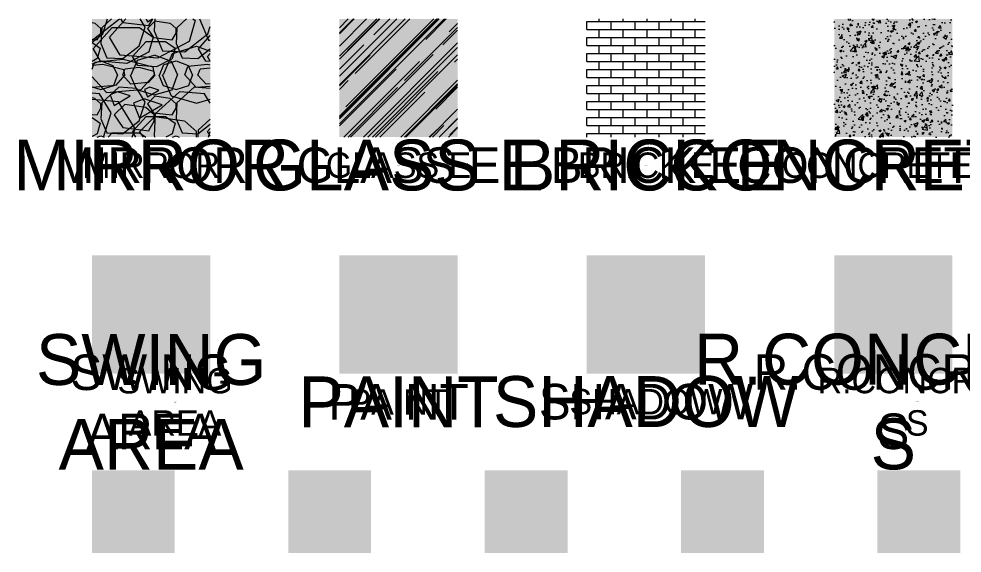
# Model space of a CAD drawing. Header units: centimetres. Extents: x -292707 to 138715, y -53922 to 66277.
# Drawn here: x -2978.7 to -2579.9, y 242.6 to 468.5 of the extents above; entities that cross this region are included whole.
import ezdxf

# ---------------------------------------------------------------- set-up
doc = ezdxf.new("R2010")
doc.units = ezdxf.units.CM
for name, color, linetype, lineweight, true_color in [('A-FILL-1', 250, 'Continuous', 0, 0x333333), ('A-FILL-1 @ 0.1', 250, 'Continuous', 0, 0x333333), ('A-FILL-1 @ 10', 250, 'Continuous', 0, 0x333333), ('A-FILL-1 @ 5', 250, 'Continuous', 0, 0x333333), ('A-FILL-1 @ 7', 250, 'Continuous', 0, 0x333333), ('A-FILL-2', 7, 'Continuous', 0, 0x4d4d4d), ('A-HATCH-95', 7, 'Continuous', 0, 0xf2f2f2), ('A-HATCH-95 @ 0.1', 7, 'Continuous', 0, 0xf2f2f2), ('A-HATCH-95 @ 10', 7, 'Continuous', 0, 0xf2f2f2), ('A-HATCH-95 @ 5', 7, 'Continuous', 0, 0xf2f2f2), ('A-HATCH-95 @ 7', 7, 'Continuous', 0, 0xf2f2f2), ('A-HATCH-96', 7, 'Continuous', 0, 0xf5f5f5), ('A-HATCH-96 @ 0.1', 7, 'Continuous', 0, 0xf5f5f5), ('A-HATCH-96 @ 10', 7, 'Continuous', 0, 0xf5f5f5), ('A-HATCH-96 @ 5', 7, 'Continuous', 0, 0xf5f5f5), ('A-HATCH-96 @ 7', 7, 'Continuous', 0, 0xf5f5f5), ('A-HATCH-97', 7, 'Continuous', 0, 0xf7f7f7), ('A-HATCH-97 @ 0.1', 7, 'Continuous', 0, 0xf7f7f7), ('A-HATCH-97 @ 10', 7, 'Continuous', 0, 0xf7f7f7), ('A-HATCH-97 @ 5', 7, 'Continuous', 0, 0xf7f7f7), ('A-HATCH-97 @ 7', 7, 'Continuous', 0, 0xf7f7f7), ('A-HATCH-98', 7, 'Continuous', 0, 0xfafafa), ('A-HATCH-98 @ 0.1', 7, 'Continuous', 0, 0xfafafa), ('A-HATCH-98 @ 10', 7, 'Continuous', 0, 0xfafafa), ('A-HATCH-98 @ 5', 7, 'Continuous', 0, 0xfafafa), ('A-HATCH-98 @ 7', 7, 'Continuous', 0, 0xfafafa), ('A-HATCH-99', 7, 'Continuous', 0, 0xfcfcfc), ('A-HATCH-99 @ 0.1', 7, 'Continuous', 0, 0xfcfcfc), ('A-HATCH-99 @ 10', 7, 'Continuous', 0, 0xfcfcfc), ('A-HATCH-99 @ 5', 7, 'Continuous', 0, 0xfcfcfc), ('A-HATCH-99 @ 7', 7, 'Continuous', 0, 0xfcfcfc)]:
    doc.layers.add(name, color=color, linetype=linetype, lineweight=lineweight, true_color=true_color)
doc.layers.add('A-SHADOW', color=7, linetype='Continuous', lineweight=0, true_color=0x707070, transparency=0.65)
doc.layers.add('A-SWING AREA', color=7, linetype='Continuous', lineweight=0, true_color=0xf7f7f7, transparency=0.2)
for name, color, linetype in [('A-TEXT', 254, 'Continuous'), ('A-TEXT @ 0.1', 254, 'Continuous'), ('A-TEXT @ 10', 254, 'Continuous'), ('A-TEXT @ 5', 254, 'Continuous'), ('A-TEXT @ 7', 254, 'Continuous')]:
    doc.layers.add(name, color=color, linetype=linetype)
doc.styles.add('Font 9 pt', font='GOTHIC.TTF', dxfattribs={"height": 2.15})

# ---------------------------------------------------------------- blocks, each defined once
blk = doc.blocks.new('*U1138')
at = {"layer": 'A-TEXT @ 0.1', "insert": (-2608.96, 406.55), "char_height": 0.215, "width": 6.8388, "attachment_point": 5, "style": 'Font 9 pt'}
blk.add_mtext('CONCRETE S', dxfattribs=at)
at = {"layer": 'A-TEXT @ 10', "insert": (-2608.96, 406.55), "char_height": 21.5, "width": 683.8765, "attachment_point": 5, "style": 'Font 9 pt'}
blk.add_mtext('CONCRETE S', dxfattribs=at)
at = {"layer": 'A-TEXT @ 5', "insert": (-2608.96, 406.55), "char_height": 10.75, "width": 341.9382, "attachment_point": 5, "style": 'Font 9 pt'}
blk.add_mtext('CONCRETE S', dxfattribs=at)
at = {"layer": 'A-TEXT @ 7', "insert": (-2608.96, 406.55), "char_height": 15.05, "width": 478.7135, "attachment_point": 5, "style": 'Font 9 pt'}
blk.add_mtext('CONCRETE S', dxfattribs=at)
blk = doc.blocks.new('*U1139')
at = {"layer": 'A-TEXT @ 0.1'}
note = blk.add_mtext_dynamic_manual_height_columns('\\pi0.215;R.CONCRETE ', width=0.2794, gutter_width=0.125, heights=[0.0406, 0], dxfattribs=dict(at, insert=(-2599.05, 306.55), char_height=0.215, attachment_point=5, style='Font 9 pt'))
for column, words in zip(note.columns.linked_columns, ['S']):
    column.text = words
at = {"layer": 'A-TEXT @ 10'}
note = blk.add_mtext_dynamic_manual_height_columns('\\pi21.5;R.CONCRETE ', width=27.9438, gutter_width=12.5, heights=[4.06, 0], dxfattribs=dict(at, insert=(-2629.18, 306.55), char_height=21.5, attachment_point=5, style='Font 9 pt'))
for column, words in zip(note.columns.linked_columns, ['S']):
    column.text = words
at = {"layer": 'A-TEXT @ 5'}
note = blk.add_mtext_dynamic_manual_height_columns('\\pi10.75;R.CONCRETE ', width=13.9719, gutter_width=6.25, heights=[2.03, 0], dxfattribs=dict(at, insert=(-2608.96, 306.55), char_height=10.75, attachment_point=5, style='Font 9 pt'))
for column, words in zip(note.columns.linked_columns, ['S']):
    column.text = words
at = {"layer": 'A-TEXT @ 7'}
note = blk.add_mtext_dynamic_manual_height_columns('\\pi15.05;R.CONCRETE ', width=19.5607, gutter_width=8.75, heights=[2.84, 0], dxfattribs=dict(at, insert=(-2623.11, 306.55), char_height=15.05, attachment_point=5, style='Font 9 pt'))
for column, words in zip(note.columns.linked_columns, ['S']):
    column.text = words
blk = doc.blocks.new('*U1140')
at = {"layer": 'A-TEXT @ 0.1', "insert": (-2713.57, 406.55), "char_height": 0.215, "width": 6.8388, "attachment_point": 5, "style": 'Font 9 pt'}
blk.add_mtext('BRICK E', dxfattribs=at)
at = {"layer": 'A-TEXT @ 10', "insert": (-2713.57, 406.55), "char_height": 21.5, "width": 683.8765, "attachment_point": 5, "style": 'Font 9 pt'}
blk.add_mtext('BRICK E', dxfattribs=at)
at = {"layer": 'A-TEXT @ 5', "insert": (-2713.57, 406.55), "char_height": 10.75, "width": 341.9382, "attachment_point": 5, "style": 'Font 9 pt'}
blk.add_mtext('BRICK E', dxfattribs=at)
at = {"layer": 'A-TEXT @ 7', "insert": (-2713.57, 406.55), "char_height": 15.05, "width": 478.7135, "attachment_point": 5, "style": 'Font 9 pt'}
blk.add_mtext('BRICK E', dxfattribs=at)
blk = doc.blocks.new('*U1141')
at = {"layer": 'A-TEXT @ 0.1', "insert": (-2713.57, 306.55), "char_height": 0.215, "attachment_point": 5, "style": 'Font 9 pt'}
blk.add_mtext_dynamic_manual_height_columns('SHADOW ', width=0.2794, gutter_width=0.125, heights=[0.0406], dxfattribs=at)
at = {"layer": 'A-TEXT @ 10', "insert": (-2713.57, 306.55), "char_height": 21.5, "attachment_point": 5, "style": 'Font 9 pt'}
blk.add_mtext_dynamic_manual_height_columns('SHADOW ', width=27.9438, gutter_width=12.5, heights=[4.06], dxfattribs=at)
at = {"layer": 'A-TEXT @ 5', "insert": (-2713.57, 306.55), "char_height": 10.75, "attachment_point": 5, "style": 'Font 9 pt'}
blk.add_mtext_dynamic_manual_height_columns('SHADOW ', width=13.9719, gutter_width=6.25, heights=[2.03], dxfattribs=at)
at = {"layer": 'A-TEXT @ 7', "insert": (-2713.57, 306.55), "char_height": 15.05, "attachment_point": 5, "style": 'Font 9 pt'}
blk.add_mtext_dynamic_manual_height_columns('SHADOW ', width=19.5607, gutter_width=8.75, heights=[2.84], dxfattribs=at)
blk = doc.blocks.new('*U1142')
at = {"layer": 'A-TEXT @ 0.1', "insert": (-2818.18, 406.55), "char_height": 0.215, "width": 6.8388, "attachment_point": 5, "style": 'Font 9 pt'}
blk.add_mtext('GLASS E', dxfattribs=at)
at = {"layer": 'A-TEXT @ 10', "insert": (-2818.18, 406.55), "char_height": 21.5, "width": 683.8765, "attachment_point": 5, "style": 'Font 9 pt'}
blk.add_mtext('GLASS E', dxfattribs=at)
at = {"layer": 'A-TEXT @ 5', "insert": (-2818.18, 406.55), "char_height": 10.75, "width": 341.9382, "attachment_point": 5, "style": 'Font 9 pt'}
blk.add_mtext('GLASS E', dxfattribs=at)
at = {"layer": 'A-TEXT @ 7', "insert": (-2818.18, 406.55), "char_height": 15.05, "width": 478.7135, "attachment_point": 5, "style": 'Font 9 pt'}
blk.add_mtext('GLASS E', dxfattribs=at)
blk = doc.blocks.new('*U1143')
at = {"layer": 'A-TEXT @ 0.1', "insert": (-2818.18, 306.55), "char_height": 0.215, "attachment_point": 5, "style": 'Font 9 pt'}
blk.add_mtext_dynamic_manual_height_columns('PAINT', width=0.2794, gutter_width=0.125, heights=[0.0406], dxfattribs=at)
at = {"layer": 'A-TEXT @ 10', "insert": (-2818.18, 306.55), "char_height": 21.5, "attachment_point": 5, "style": 'Font 9 pt'}
blk.add_mtext_dynamic_manual_height_columns('PAINT', width=27.9438, gutter_width=12.5, heights=[4.06], dxfattribs=at)
at = {"layer": 'A-TEXT @ 5', "insert": (-2818.18, 306.55), "char_height": 10.75, "attachment_point": 5, "style": 'Font 9 pt'}
blk.add_mtext_dynamic_manual_height_columns('PAINT', width=13.9719, gutter_width=6.25, heights=[2.03], dxfattribs=at)
at = {"layer": 'A-TEXT @ 7', "insert": (-2818.18, 306.55), "char_height": 15.05, "attachment_point": 5, "style": 'Font 9 pt'}
blk.add_mtext_dynamic_manual_height_columns('PAINT', width=19.5607, gutter_width=8.75, heights=[2.84], dxfattribs=at)
blk = doc.blocks.new('*U1144')
at = {"layer": 'A-TEXT @ 0.1', "insert": (-2922.79, 406.55), "char_height": 0.215, "attachment_point": 5, "style": 'Font 9 pt'}
blk.add_mtext_dynamic_manual_height_columns('MIRROR', width=0.2794, gutter_width=0.125, heights=[0.0406], dxfattribs=at)
at = {"layer": 'A-TEXT @ 10', "insert": (-2922.79, 406.55), "char_height": 21.5, "attachment_point": 5, "style": 'Font 9 pt'}
blk.add_mtext_dynamic_manual_height_columns('MIRROR', width=27.9438, gutter_width=12.5, heights=[4.06], dxfattribs=at)
at = {"layer": 'A-TEXT @ 5', "insert": (-2922.79, 406.55), "char_height": 10.75, "attachment_point": 5, "style": 'Font 9 pt'}
blk.add_mtext_dynamic_manual_height_columns('MIRROR', width=13.9719, gutter_width=6.25, heights=[2.03], dxfattribs=at)
at = {"layer": 'A-TEXT @ 7', "insert": (-2922.79, 406.55), "char_height": 15.05, "attachment_point": 5, "style": 'Font 9 pt'}
blk.add_mtext_dynamic_manual_height_columns('MIRROR', width=19.5607, gutter_width=8.75, heights=[2.84], dxfattribs=at)
blk = doc.blocks.new('*U1145')
at = {"layer": 'A-TEXT @ 0.1'}
note = blk.add_mtext_dynamic_manual_height_columns('SWING ', width=0.2794, gutter_width=0.125, heights=[0.0406, 0], dxfattribs=dict(at, insert=(-2912.88, 306.55), char_height=0.215, attachment_point=5, style='Font 9 pt'))
for column, words in zip(note.columns.linked_columns, ['AREA']):
    column.text = words
at = {"layer": 'A-TEXT @ 10'}
note = blk.add_mtext_dynamic_manual_height_columns('SWING ', width=27.9438, gutter_width=12.5, heights=[4.06, 0], dxfattribs=dict(at, insert=(-2943.01, 306.55), char_height=21.5, attachment_point=5, style='Font 9 pt'))
for column, words in zip(note.columns.linked_columns, ['AREA']):
    column.text = words
at = {"layer": 'A-TEXT @ 5'}
note = blk.add_mtext_dynamic_manual_height_columns('SWING ', width=13.9719, gutter_width=6.25, heights=[2.03, 0], dxfattribs=dict(at, insert=(-2922.79, 306.55), char_height=10.75, attachment_point=5, style='Font 9 pt'))
for column, words in zip(note.columns.linked_columns, ['AREA']):
    column.text = words
at = {"layer": 'A-TEXT @ 7'}
note = blk.add_mtext_dynamic_manual_height_columns('SWING ', width=19.5607, gutter_width=8.75, heights=[2.84, 0], dxfattribs=dict(at, insert=(-2936.95, 306.55), char_height=15.05, attachment_point=5, style='Font 9 pt'))
for column, words in zip(note.columns.linked_columns, ['AREA']):
    column.text = words
blk = doc.blocks.new('*U1239')
at = {"layer": 'A-FILL-1 @ 0.1'}
h = blk.add_hatch(dxfattribs=at)
h.set_pattern_fill('AR-CONC', color=256, scale=0.001)
h.set_pattern_definition([(50, (-44.91464, 1e-14), (0.182184669, -0.0159390855), [0.01905, -0.20955]), (355, (-44.91464, 1e-14), (-0.035243421, 0.191056845), [0.01524, -0.167640584]), (100.451445, (-44.89946, -0.00133), (0.146941247, 0.175117752), [0.016190009, -0.178090245]), (46.1842, (-44.91464, 0.0508), (0.27107904, -0.042042328), [0.028575, -0.314325]), (96.635558, (-44.89205, 0.0473), (0.237404134, 0.247426125), [0.024285023, -0.267135608]), (351.184151, (-44.91464, 0.0508), (0.237404134, 0.247426125), [0.022859967, -0.251459732]), (21, (-44.88924, 0.0381), (0.151614391, -0.102265198), [0.01905, -0.20955]), (326, (-44.88924, 0.0381), (0.061802028, 0.184187966), [0.01524, -0.16764]), (71.451445, (-44.87661, 0.02958), (0.213416419, 0.081922769), [0.016190009, -0.178089938]), (37.5, (-44.914644, 1e-14), (0.0030886033, 0.0845550389), [0, -0.165608, 0, -0.17018, 0, -0.168275]), (7.5, (-44.91464, 1e-14), (0.0668196625, 0.1001805748), [0, -0.097028, 0, -0.161798, 0, -0.064135]), (327.5, (-44.971286, 1e-14), (0.1355905952, -0.005728744), [0, -0.0635, 0, -0.19812, 0, -0.26289]), (317.5, (-44.99669, 1e-14), (0.1481291814, 0.025426491), [0, -0.08255, 0, -0.131572, 0, -0.18669])])
h.paths.add_polyline_path([(-2583.96, 468.5), (-2633.96, 468.5), (-2633.96, 418.5), (-2583.96, 418.5)])
at = {"layer": 'A-FILL-1 @ 10'}
h = blk.add_hatch(dxfattribs=at)
h.set_pattern_fill('AR-CONC', color=256, scale=0.001)
h.set_pattern_definition([(50, (-4491.464, 1e-12), (18.21847, -1.59391), [1.905, -20.955]), (355, (-4491.464, 1e-12), (-3.52434, 19.10568), [1.524, -16.76406]), (100.4514, (-4489.946, -0.133), (14.69412, 17.51178), [1.619, -17.80902]), (46.1842, (-4491.464, 5.08), (27.1079, -4.20423), [2.8575, -31.4325]), (96.6356, (-4489.205, 4.73), (23.7404, 24.7426), [2.4285, -26.71356]), (351.1842, (-4491.464, 5.08), (23.7404, 24.7426), [2.286, -25.14597]), (21, (-4488.924, 3.81), (15.16144, -10.22652), [1.905, -20.955]), (326, (-4488.924, 3.81), (6.1802, 18.4188), [1.524, -16.764]), (71.4514, (-4487.661, 2.958), (21.34164, 8.19228), [1.619, -17.809]), (37.5, (-4491.4644, 1e-12), (0.30886, 8.455504), [0, -16.5608, 0, -17.018, 0, -16.8275]), (7.5, (-4491.464, 1e-12), (6.681966, 10.018057), [0, -9.7028, 0, -16.1798, 0, -6.4135]), (327.5, (-4497.1286, 1e-12), (13.55906, -0.572874), [0, -6.35, 0, -19.812, 0, -26.289]), (317.5, (-4499.669, 1e-12), (14.81292, 2.54265), [0, -8.255, 0, -13.1572, 0, -18.669])])
h.paths.add_polyline_path([(-2583.96, 468.5), (-2633.96, 468.5), (-2633.96, 418.5), (-2583.96, 418.5)])
at = {"layer": 'A-FILL-1 @ 5'}
h = blk.add_hatch(dxfattribs=at)
h.set_pattern_fill('AR-CONC', color=256, scale=0.001)
h.set_pattern_definition([(50, (-2245.732, 5e-13), (9.10923, -0.79695), [0.9525, -10.4775]), (355, (-2245.732, 5e-13), (-1.76217, 9.55284), [0.762, -8.38203]), (100.4514, (-2244.973, -0.066), (7.34706, 8.75589), [0.8095, -8.90451]), (46.1842, (-2245.732, 2.54), (13.55395, -2.10212), [1.42875, -15.71625]), (96.6356, (-2244.603, 2.365), (11.8702, 12.3713), [1.21425, -13.35678]), (351.1842, (-2245.732, 2.54), (11.8702, 12.3713), [1.143, -12.573]), (21, (-2244.462, 1.905), (7.58072, -5.11326), [0.9525, -10.4775]), (326, (-2244.462, 1.905), (3.0901, 9.2094), [0.762, -8.382]), (71.4514, (-2243.8305, 1.479), (10.67082, 4.09614), [0.8095, -8.9045]), (37.5, (-2245.7322, 5e-13), (0.15443, 4.227752), [0, -8.2804, 0, -8.509, 0, -8.41375]), (7.5, (-2245.732, 5e-13), (3.340983, 5.00903), [0, -4.8514, 0, -8.0899, 0, -3.20675]), (327.5, (-2248.5643, 5e-13), (6.77953, -0.286437), [0, -3.175, 0, -9.906, 0, -13.1445]), (317.5, (-2249.8343, 5e-13), (7.40646, 1.271325), [0, -4.1275, 0, -6.5786, 0, -9.3345])])
h.paths.add_polyline_path([(-2583.96, 468.5), (-2633.96, 468.5), (-2633.96, 418.5), (-2583.96, 418.5)])
at = {"layer": 'A-FILL-1 @ 7'}
h = blk.add_hatch(dxfattribs=at)
h.set_pattern_fill('AR-CONC', color=256, scale=0.001)
h.set_pattern_definition([(50, (-3144.025, 8e-13), (12.75293, -1.11574), [1.3335, -14.6685]), (355, (-3144.025, 8e-13), (-2.46704, 13.37398), [1.0668, -11.73484]), (100.4514, (-3142.962, -0.093), (10.28589, 12.25824), [1.1333, -12.46632]), (46.1842, (-3144.025, 3.556), (18.97553, -2.94296), [2.00025, -22.00275]), (96.6356, (-3142.444, 3.31), (16.6183, 17.31983), [1.69995, -18.6995]), (351.184, (-3144.025, 3.556), (16.6183, 17.31983), [1.6002, -17.6022]), (21, (-3142.247, 2.667), (10.613, -7.15856), [1.3335, -14.6685]), (326, (-3142.247, 2.667), (4.32614, 12.89316), [1.0668, -11.7348]), (71.4514, (-3141.363, 2.07), (14.93915, 5.7346), [1.1333, -12.4663]), (37.5, (-3144.025, 8e-13), (0.216202, 5.918853), [0, -11.59256, 0, -11.9126, 0, -11.77925]), (7.5, (-3144.025, 8e-13), (4.677376, 7.01264), [0, -6.79196, 0, -11.32586, 0, -4.48945]), (327.5, (-3147.99, 8e-13), (9.491342, -0.401012), [0, -4.445, 0, -13.8684, 0, -18.4023]), (317.5, (-3149.768, 8e-13), (10.36904, 1.77985), [0, -5.7785, 0, -9.21004, 0, -13.0683])])
h.paths.add_polyline_path([(-2583.96, 468.5), (-2633.96, 468.5), (-2633.96, 418.5), (-2583.96, 418.5)])
blk = doc.blocks.new('*U1240')
at = {"layer": 'A-FILL-1 @ 0.1'}
h = blk.add_hatch(dxfattribs=at)
h.set_pattern_fill('AR-RROOF', color=256, scale=0.01, angle=45)
h.set_pattern_definition([(45, (-44.91464, 1e-14), (0.215526147, 0.574736392), [3.81, -0.508, 1.27, -0.254]), (45, (-44.76557, 0.32868), (-0.418479935, 0.05926969), [0.762, -0.08382, 1.524, -0.1905]), (45, (-44.9775, 0.24247), (0.813611205, 1.054282069), [2.032, -0.3556, 1.016, -0.254])])
h.paths.add_polyline_path([(-2793.18, 468.5), (-2843.18, 468.5), (-2843.18, 418.5), (-2793.18, 418.5)])
at = {"layer": 'A-FILL-1 @ 10'}
h = blk.add_hatch(dxfattribs=at)
h.set_pattern_fill('AR-RROOF', color=256, scale=0.01, angle=45)
h.set_pattern_definition([(45, (-4491.464, 1e-12), (21.5526, 57.47364), [381, -50.8, 127, -25.4]), (45, (-4476.557, 32.868), (-41.848, 5.927), [76.2, -8.382, 152.4, -19.05]), (45, (-4497.75, 24.247), (81.36112, 105.4282), [203.2, -35.56, 101.6, -25.4])])
h.paths.add_polyline_path([(-2793.18, 468.5), (-2843.18, 468.5), (-2843.18, 418.5), (-2793.18, 418.5)])
at = {"layer": 'A-FILL-1 @ 5'}
h = blk.add_hatch(dxfattribs=at)
h.set_pattern_fill('AR-RROOF', color=256, scale=0.01, angle=45)
h.set_pattern_definition([(45, (-2245.732, 5e-13), (10.7763, 28.73682), [190.5, -25.4, 63.5, -12.7]), (45, (-2238.279, 16.434), (-20.924, 2.9635), [38.1, -4.191, 76.2, -9.525]), (45, (-2248.875, 12.123), (40.68056, 52.7141), [101.6, -17.78, 50.8, -12.7])])
h.paths.add_polyline_path([(-2793.18, 468.5), (-2843.18, 468.5), (-2843.18, 418.5), (-2793.18, 418.5)])
at = {"layer": 'A-FILL-1 @ 7'}
h = blk.add_hatch(dxfattribs=at)
h.set_pattern_fill('AR-RROOF', color=256, scale=0.01, angle=45)
h.set_pattern_definition([(45, (-3144.025, 8e-13), (15.08683, 40.23155), [266.7, -35.56, 88.9, -17.78]), (45, (-3133.59, 23.007), (-29.2936, 4.1489), [53.34, -5.8674, 106.68, -13.335]), (45, (-3148.425, 16.973), (56.95278, 73.79974), [142.24, -24.892, 71.12, -17.78])])
h.paths.add_polyline_path([(-2793.18, 468.5), (-2843.18, 468.5), (-2843.18, 418.5), (-2793.18, 418.5)])
blk = doc.blocks.new('*U1241')
at = {"layer": 'A-FILL-1 @ 0.1'}
h = blk.add_hatch(dxfattribs=at)
h.set_pattern_fill('GRAVEL', color=256, scale=0.025)
h.set_pattern_definition([(228.0127875, (-44.457444, 0.635), (-5.0800000004, -5.71499999965), [0.08543036, -8.45762091]), (184.969741, (-44.514594, 0.5715), (7.61999999699, 0.63500003617), [0.14660118, -14.51351222]), (132.5104471, (-44.660644, 0.5588), (6.3500000027, -6.98499999756), [0.10337038, -10.2336807]), (267.273689, (-44.908294, 0.40005), (0.63500000133, 12.69999999993), [0.13350113, -13.21660936]), (292.8336542, (-44.914644, 0.2667), (-3.17500000027, 7.6199999999), [0.13090842, -12.95995194]), (357.273689, (-44.863844, 0.14605), (-12.69999999993, 0.63500000133), [0.13350113, -13.21660936]), (37.6942405, (-44.730494, 0.1397), (-8.25499999963, -6.35000000048), [0.17654841, -17.47827883]), (72.2553284, (-44.590794, 0.24765), (4.4450000012, 13.96999999962), [0.16667988, -16.50131415]), (121.4295656, (-44.539994, 0.4064), (-5.08000000072, 8.25499999956), [0.13395325, -13.26138642]), (175.2363583, (-44.609844, 0.5207), (6.9849999999, -0.6350000011), [0.15292832, -7.49348424]), (222.3974378, (-44.762244, 0.5334), (-7.61999999976, -6.98500000027), [0.19776948, -19.57919313]), (138.8140748, (-44.279644, 0.3937), (-4.4449999997, 3.8100000003), [0.06750114, -6.68264146]), (171.4692344, (-44.330444, 0.43815), (8.25500000022, -1.26999999856), [0.1284205, -12.71365975]), (225, (-44.45744, 0.4572), (-9e-17, -0.635), [0.08980234, -0.80822328]), (203.1985905, (-44.501894, 0.5334), (3.175, 1.2699999998), [0.04836033, -4.78765559]), (291.8014095, (-44.54634, 0.51435), (-0.635, 1.905), [0.0683914, -3.35118825]), (30.9637565, (-44.52094, 0.45085), (1.905, 1.27), [0.11107992, -3.59157454]), (161.565051, (-44.4257, 0.508), (1.27, -0.635), [0.08032179, -1.92772453]), (16.3895403, (-44.914644, 0.51435), (6.35, 1.905), [0.112522, -11.13970667]), (70.346176, (-44.806694, 0.5461), (-2.54000000023, -6.9849999999), [0.09439974, -9.34555392]), (293.1985905, (-44.425694, 0.635), (-1.2699999998, 3.175), [0.09672003, -4.7392959]), (343.6104597, (-44.387594, 0.5461), (-6.35000000013, 1.90499999956), [0.112522, -11.13970667]), (339.4439548, (-44.914644, 0.12065), (-3.175, 1.27), [0.1085088, -5.31693358]), (294.7751406, (-44.813044, 0.08255), (-3.1750000038, 6.9849999983), [0.09091803, -9.00089835]), (66.8014095, (-44.419344, 1e-14), (1.2699999998, 3.175), [0.09672003, -4.7392959]), (17.3540246, (-44.381244, 0.0889), (-8.25499999984, -2.54000000053), [0.10644568, -10.538094]), (69.4439548, (-44.730494, 1e-14), (-1.27, -3.175), [0.0542544, -5.37118798]), (101.3099325, (-44.45744, 1e-14), (-0.635, 2.54), [0.03237865, -3.20549874]), (165.9637565, (-44.4638, 0.03175), (1.905, -0.635), [0.13090843, -2.48726365]), (186.009006, (-44.590794, 0.0635), (6.34999999997, 0.63500000033), [0.12131675, -12.01034122]), (303.6900675, (-44.52094, 0.3937), (-0.635, 1.27), [0.09158097, -2.19794409]), (353.1572266, (-44.470144, 0.3175), (10.79500000007, -1.26999999943), [0.15988919, -15.82900227]), (60.945396, (-44.311394, 0.29845), (-2.5400000001, -4.445), [0.06537706, -6.47234808]), (90, (-44.27964, 0.3556), (-0.635, 0.635), [0.0381, -0.5969]), (120.2564372, (-44.603494, 0.08255), (2.5399999997, -4.4450000002), [0.08821674, -8.7334852]), (48.0127875, (-44.647944, 0.15875), (5.0800000004, 5.7149999996), [0.17086072, -8.37219055]), (0, (-44.53364, 0.28575), (0.635, 0.635), [0.1651, -0.4699]), (325.3048465, (-44.368544, 0.28575), (6.3500000024, -4.44499999656), [0.10040239, -9.93982918]), (254.054604, (-44.285994, 0.2286), (-0.635, -2.54), [0.09245727, -4.53041251]), (207.6459754, (-44.311394, 0.1397), (-12.06500000044, -6.34999999916), [0.15053627, -14.9031161]), (175.4260787, (-44.444744, 0.06985), (-8.255, 0.635), [0.15925737, -15.76646161])])
h.paths.add_polyline_path([(-2897.79, 468.5), (-2947.79, 468.5), (-2947.79, 418.5), (-2897.79, 418.5)])
at = {"layer": 'A-FILL-1 @ 10'}
h = blk.add_hatch(dxfattribs=at)
h.set_pattern_fill('GRAVEL', color=256, scale=0.025)
h.set_pattern_definition([(228.0128, (-4445.7444, 63.5), (-508, -571.5), [8.543, -845.7621]), (184.96974, (-4451.4594, 57.15), (761.9999997, 63.5000036), [14.6601, -1451.3512]), (132.51045, (-4466.0644, 55.88), (635, -698.5), [10.337, -1023.368]), (267.27369, (-4490.8294, 40.005), (63.5, 1270), [13.3501, -1321.661]), (292.83365, (-4491.4644, 26.67), (-317.5, 762), [13.0908, -1295.9952]), (357.27369, (-4486.3844, 14.605), (-1270, 63.5), [13.3501, -1321.661]), (37.69424, (-4473.0494, 13.97), (-825.5, -635), [17.6548, -1747.8279]), (72.25533, (-4459.0794, 24.765), (444.5, 1397), [16.668, -1650.1314]), (121.42957, (-4453.9994, 40.64), (-508, 825.5), [13.3953, -1326.1386]), (175.23636, (-4460.9844, 52.07), (698.5, -63.5), [15.2928, -749.3484]), (222.39744, (-4476.2244, 53.34), (-762, -698.5), [19.777, -1957.9193]), (138.81407, (-4427.9644, 39.37), (-444.5, 381), [6.7501, -668.2641]), (171.46923, (-4433.0444, 43.815), (825.5, -127), [12.842, -1271.366]), (225, (-4445.744, 45.72), (-9e-15, -63.5), [8.9802, -80.8223]), (203.1986, (-4450.1894, 53.34), (317.5, 127), [4.836, -478.7656]), (291.8014, (-4454.634, 51.435), (-63.5, 190.5), [6.8391, -335.1188]), (30.96376, (-4452.094, 45.085), (190.5, 127), [11.108, -359.1575]), (161.565, (-4442.57, 50.8), (127, -63.5), [8.0322, -192.7725]), (16.38954, (-4491.4644, 51.435), (635, 190.5), [11.2522, -1113.9707]), (70.34618, (-4480.6694, 54.61), (-254, -698.5), [9.44, -934.5554]), (293.1986, (-4442.5694, 63.5), (-127, 317.5), [9.672, -473.9296]), (343.61046, (-4438.7594, 54.61), (-635, 190.5), [11.2522, -1113.9707]), (339.44395, (-4491.4644, 12.065), (-317.5, 127), [10.8509, -531.6934]), (294.77514, (-4481.3044, 8.255), (-317.5, 698.5), [9.0918, -900.0898]), (66.8014, (-4441.9344, 1e-12), (127, 317.5), [9.672, -473.9296]), (17.35402, (-4438.1244, 8.89), (-825.5, -254), [10.6446, -1053.8094]), (69.44395, (-4473.0494, 1e-12), (-127, -317.5), [5.4254, -537.1188]), (101.3099, (-4445.744, 1e-12), (-63.5, 254), [3.2379, -320.5499]), (165.9638, (-4446.38, 3.175), (190.5, -63.5), [13.0908, -248.7264]), (186.009, (-4459.0794, 6.35), (635, 63.5), [12.1317, -1201.0341]), (303.6901, (-4452.094, 39.37), (-63.5, 127), [9.158, -219.7944]), (353.15723, (-4447.0144, 31.75), (1079.5, -127), [15.9889, -1582.9002]), (60.9454, (-4431.1394, 29.845), (-254, -444.5), [6.5377, -647.2348]), (90, (-4427.964, 35.56), (-63.5, 63.5), [3.81, -59.69]), (120.25644, (-4460.3494, 8.255), (254, -444.5), [8.8217, -873.3485]), (48.0128, (-4464.7944, 15.875), (508, 571.5), [17.086, -837.219]), (0, (-4453.364, 28.575), (63.5, 63.5), [16.51, -46.99]), (325.30485, (-4436.8544, 28.575), (635, -444.5), [10.0402, -993.9829]), (254.0546, (-4428.5994, 22.86), (-63.5, -254), [9.2457, -453.0413]), (207.64598, (-4431.1394, 13.97), (-1206.5, -635), [15.0536, -1490.3116]), (175.42608, (-4444.4744, 6.985), (-825.5, 63.5), [15.9257, -1576.6462])])
h.paths.add_polyline_path([(-2897.79, 468.5), (-2947.79, 468.5), (-2947.79, 418.5), (-2897.79, 418.5)])
at = {"layer": 'A-FILL-1 @ 5'}
h = blk.add_hatch(dxfattribs=at)
h.set_pattern_fill('GRAVEL', color=256, scale=0.025)
h.set_pattern_definition([(228.0128, (-2222.8722, 31.75), (-254, -285.75), [4.2715, -422.88105]), (184.96974, (-2225.7297, 28.575), (380.9999998, 31.7500018), [7.33006, -725.6756]), (132.51045, (-2233.0322, 27.94), (317.5, -349.25), [5.1685, -511.684]), (267.27369, (-2245.4147, 20.0025), (31.75, 635), [6.67506, -660.8305]), (292.83365, (-2245.7322, 13.335), (-158.75, 381), [6.5454, -647.9976]), (357.27369, (-2243.1922, 7.3025), (-635, 31.75), [6.67506, -660.8305]), (37.69424, (-2236.5247, 6.985), (-412.75, -317.5), [8.8274, -873.91394]), (72.25533, (-2229.5397, 12.3825), (222.25, 698.5), [8.334, -825.0657]), (121.42957, (-2226.9997, 20.32), (-254, 412.75), [6.69766, -663.0693]), (175.23636, (-2230.4922, 26.035), (349.25, -31.75), [7.6464, -374.6742]), (222.39744, (-2238.1122, 26.67), (-381, -349.25), [9.8885, -978.95966]), (138.81407, (-2213.9822, 19.685), (-222.25, 190.5), [3.37506, -334.1321]), (171.46923, (-2216.5222, 21.9075), (412.75, -63.5), [6.421, -635.683]), (225, (-2222.872, 22.86), (-4e-15, -31.75), [4.4901, -40.4112]), (203.1986, (-2225.0947, 26.67), (158.75, 63.5), [2.418, -239.3828]), (291.8014, (-2227.317, 25.7175), (-31.75, 95.25), [3.4196, -167.5594]), (30.96376, (-2226.047, 22.5425), (95.25, 63.5), [5.554, -179.5787]), (161.565, (-2221.285, 25.4), (63.5, -31.75), [4.0161, -96.3862]), (16.38954, (-2245.7322, 25.7175), (317.5, 95.25), [5.6261, -556.9853]), (70.34618, (-2240.3347, 27.305), (-127, -349.25), [4.72, -467.2777]), (293.1986, (-2221.2847, 31.75), (-63.5, 158.75), [4.836, -236.9648]), (343.61046, (-2219.3797, 27.305), (-317.5, 95.25), [5.6261, -556.9853]), (339.44395, (-2245.7322, 6.0325), (-158.75, 63.5), [5.4254, -265.8467]), (294.77514, (-2240.6522, 4.1275), (-158.75, 349.25), [4.5459, -450.0449]), (66.8014, (-2220.9672, 5e-13), (63.5, 158.75), [4.836, -236.9648]), (17.35402, (-2219.0622, 4.445), (-412.75, -127), [5.3223, -526.9047]), (69.44395, (-2236.5247, 5e-13), (-63.5, -158.75), [2.7127, -268.5594]), (101.3099, (-2222.872, 5e-13), (-31.75, 127), [1.6189, -160.2749]), (165.9638, (-2223.19, 1.5875), (95.25, -31.75), [6.5454, -124.3632]), (186.009, (-2229.5397, 3.175), (317.5, 31.75), [6.06584, -600.51706]), (303.6901, (-2226.047, 19.685), (-31.75, 63.5), [4.579, -109.8972]), (353.15723, (-2223.5072, 15.875), (539.75, -63.5), [7.99446, -791.4501]), (60.9454, (-2215.5697, 14.9225), (-127, -222.25), [3.26885, -323.6174]), (90, (-2213.982, 17.78), (-31.75, 31.75), [1.905, -29.845]), (120.25644, (-2230.1747, 4.1275), (127, -222.25), [4.4108, -436.67426]), (48.0128, (-2232.3972, 7.9375), (254, 285.75), [8.543, -418.6095]), (0, (-2226.682, 14.288), (31.75, 31.75), [8.255, -23.495]), (325.30485, (-2218.4272, 14.2875), (317.5, -222.25), [5.0201, -496.99146]), (254.0546, (-2214.2997, 11.43), (-31.75, -127), [4.6229, -226.5206]), (207.64598, (-2215.5697, 6.985), (-603.25, -317.5), [7.5268, -745.1558]), (175.42608, (-2222.2372, 3.4925), (-412.75, 31.75), [7.96287, -788.3231])])
h.paths.add_polyline_path([(-2897.79, 468.5), (-2947.79, 468.5), (-2947.79, 418.5), (-2897.79, 418.5)])
at = {"layer": 'A-FILL-1 @ 7'}
h = blk.add_hatch(dxfattribs=at)
h.set_pattern_fill('GRAVEL', color=256, scale=0.025)
h.set_pattern_definition([(228.0128, (-3112.021, 44.45), (-355.6, -400.05), [5.9801, -592.0335]), (184.96974, (-3116.0216, 40.005), (533.4, 44.4500025), [10.2621, -1015.9459]), (132.51045, (-3126.245, 39.116), (444.5, -488.95), [7.236, -716.3576]), (267.2737, (-3143.5806, 28.0035), (44.45, 889), [9.3451, -925.1627]), (292.83365, (-3144.0251, 18.669), (-222.25, 533.4), [9.1636, -907.1966]), (357.2737, (-3140.4691, 10.2235), (-889, 44.45), [9.3451, -925.1627]), (37.69424, (-3131.1346, 9.779), (-577.85, -444.5), [12.3584, -1223.4795]), (72.25533, (-3121.3556, 17.3355), (311.15, 977.9), [11.6676, -1155.092]), (121.42957, (-3117.7996, 28.448), (-355.6, 577.85), [9.3767, -928.297]), (175.2364, (-3122.689, 36.449), (488.95, -44.45), [10.705, -524.5439]), (222.39744, (-3133.3571, 37.338), (-533.4, -488.95), [13.8439, -1370.5435]), (138.8141, (-3099.575, 27.559), (-311.15, 266.7), [4.725, -467.785]), (171.46923, (-3103.131, 30.6705), (577.85, -88.9), [8.9894, -889.9562]), (225, (-3112.02, 32.004), (-6e-15, -44.45), [6.286, -56.5756]), (203.1986, (-3115.1326, 37.338), (222.25, 88.9), [3.3852, -335.136]), (291.8014, (-3118.244, 36.0045), (-44.45, 133.35), [4.7874, -234.5832]), (30.9638, (-3116.466, 31.5595), (133.35, 88.9), [7.7756, -251.4102]), (161.565, (-3109.799, 35.56), (88.9, -44.45), [5.6225, -134.9407]), (16.38954, (-3144.025, 36.0045), (444.5, 133.35), [7.8765, -779.7795]), (70.3462, (-3136.4686, 38.227), (-177.8, -488.95), [6.608, -654.1888]), (293.1986, (-3109.7986, 44.45), (-88.9, 222.25), [6.7704, -331.7507]), (343.61046, (-3107.1316, 38.227), (-444.5, 133.35), [7.8765, -779.7795]), (339.444, (-3144.025, 8.4455), (-222.25, 88.9), [7.5956, -372.1854]), (294.77514, (-3136.913, 5.7785), (-222.25, 488.95), [6.3643, -630.0629]), (66.8014, (-3109.354, 8e-13), (88.9, 222.25), [6.7704, -331.7507]), (17.354, (-3106.687, 6.223), (-577.85, -177.8), [7.4512, -737.6666]), (69.444, (-3131.1346, 8e-13), (-88.9, -222.25), [3.7978, -375.9832]), (101.31, (-3112.021, 8e-13), (-44.45, 177.8), [2.2665, -224.385]), (165.9638, (-3112.466, 2.223), (133.35, -44.45), [9.1636, -174.1085]), (186.009, (-3121.3556, 4.445), (444.5, 44.45), [8.4922, -840.7239]), (303.69, (-3116.466, 27.559), (-44.45, 88.9), [6.4107, -153.856]), (353.15723, (-3112.9101, 22.225), (755.65, -88.9), [11.1922, -1108.0302]), (60.9454, (-3101.7976, 20.8915), (-177.8, -311.15), [4.5764, -453.0644]), (90, (-3099.575, 24.89), (-44.45, 44.45), [2.667, -41.783]), (120.25644, (-3122.2446, 5.7785), (177.8, -311.15), [6.1752, -611.344]), (48.0128, (-3125.356, 11.1125), (355.6, 400.05), [11.9603, -586.0533]), (0, (-3117.355, 20.003), (44.45, 44.45), [11.557, -32.893]), (325.30485, (-3105.798, 20.0025), (444.5, -311.15), [7.0282, -695.788]), (254.0546, (-3100.0196, 16.002), (-44.45, -177.8), [6.472, -317.1289]), (207.64598, (-3101.7976, 9.779), (-844.55, -444.5), [10.5375, -1043.2181]), (175.42608, (-3111.1321, 4.8895), (-577.85, 44.45), [11.148, -1103.6523])])
h.paths.add_polyline_path([(-2897.79, 468.5), (-2947.79, 468.5), (-2947.79, 418.5), (-2897.79, 418.5)])
blk = doc.blocks.new('*U1247')
at = {"layer": 'A-HATCH-95 @ 0.1', "ltscale": 0.25}
h = blk.add_hatch(color=256, dxfattribs=at)
h.dxf.hatch_style = 1
h.paths.add_polyline_path([(-2615.67, 242.6), (-2580.67, 242.6), (-2580.67, 277.6), (-2615.67, 277.6)])
at = {"layer": 'A-HATCH-95 @ 10', "ltscale": 0.25}
h = blk.add_hatch(color=256, dxfattribs=at)
h.dxf.hatch_style = 1
h.paths.add_polyline_path([(-2615.67, 242.6), (-2580.67, 242.6), (-2580.67, 277.6), (-2615.67, 277.6)])
at = {"layer": 'A-HATCH-95 @ 5', "ltscale": 0.25}
h = blk.add_hatch(color=256, dxfattribs=at)
h.dxf.hatch_style = 1
h.paths.add_polyline_path([(-2615.67, 242.6), (-2580.67, 242.6), (-2580.67, 277.6), (-2615.67, 277.6)])
at = {"layer": 'A-HATCH-95 @ 7', "ltscale": 0.25}
h = blk.add_hatch(color=256, dxfattribs=at)
h.dxf.hatch_style = 1
h.paths.add_polyline_path([(-2615.67, 242.6), (-2580.67, 242.6), (-2580.67, 277.6), (-2615.67, 277.6)])
blk = doc.blocks.new('*U1248')
at = {"layer": 'A-HATCH-96 @ 0.1', "ltscale": 0.25}
h = blk.add_hatch(color=256, dxfattribs=at)
h.dxf.hatch_style = 1
h.paths.add_polyline_path([(-2698.7, 242.6), (-2663.7, 242.6), (-2663.7, 277.6), (-2698.7, 277.6)])
at = {"layer": 'A-HATCH-96 @ 10', "ltscale": 0.25}
h = blk.add_hatch(color=256, dxfattribs=at)
h.dxf.hatch_style = 1
h.paths.add_polyline_path([(-2698.7, 242.6), (-2663.7, 242.6), (-2663.7, 277.6), (-2698.7, 277.6)])
at = {"layer": 'A-HATCH-96 @ 5', "ltscale": 0.25}
h = blk.add_hatch(color=256, dxfattribs=at)
h.dxf.hatch_style = 1
h.paths.add_polyline_path([(-2698.7, 242.6), (-2663.7, 242.6), (-2663.7, 277.6), (-2698.7, 277.6)])
at = {"layer": 'A-HATCH-96 @ 7', "ltscale": 0.25}
h = blk.add_hatch(color=256, dxfattribs=at)
h.dxf.hatch_style = 1
h.paths.add_polyline_path([(-2698.7, 242.6), (-2663.7, 242.6), (-2663.7, 277.6), (-2698.7, 277.6)])
blk = doc.blocks.new('*U1249')
at = {"layer": 'A-HATCH-97 @ 0.1', "ltscale": 0.25}
h = blk.add_hatch(color=256, dxfattribs=at)
h.dxf.hatch_style = 1
h.paths.add_polyline_path([(-2781.73, 242.6), (-2746.73, 242.6), (-2746.73, 277.6), (-2781.73, 277.6)])
at = {"layer": 'A-HATCH-97 @ 10', "ltscale": 0.25}
h = blk.add_hatch(color=256, dxfattribs=at)
h.dxf.hatch_style = 1
h.paths.add_polyline_path([(-2781.73, 242.6), (-2746.73, 242.6), (-2746.73, 277.6), (-2781.73, 277.6)])
at = {"layer": 'A-HATCH-97 @ 5', "ltscale": 0.25}
h = blk.add_hatch(color=256, dxfattribs=at)
h.dxf.hatch_style = 1
h.paths.add_polyline_path([(-2781.73, 242.6), (-2746.73, 242.6), (-2746.73, 277.6), (-2781.73, 277.6)])
at = {"layer": 'A-HATCH-97 @ 7', "ltscale": 0.25}
h = blk.add_hatch(color=256, dxfattribs=at)
h.dxf.hatch_style = 1
h.paths.add_polyline_path([(-2781.73, 242.6), (-2746.73, 242.6), (-2746.73, 277.6), (-2781.73, 277.6)])
blk = doc.blocks.new('*U1250')
at = {"layer": 'A-HATCH-98 @ 0.1', "ltscale": 0.25}
h = blk.add_hatch(color=256, dxfattribs=at)
h.dxf.hatch_style = 1
h.paths.add_polyline_path([(-2864.76, 242.6), (-2829.76, 242.6), (-2829.76, 277.6), (-2864.76, 277.6)])
at = {"layer": 'A-HATCH-98 @ 10', "ltscale": 0.25}
h = blk.add_hatch(color=256, dxfattribs=at)
h.dxf.hatch_style = 1
h.paths.add_polyline_path([(-2864.76, 242.6), (-2829.76, 242.6), (-2829.76, 277.6), (-2864.76, 277.6)])
at = {"layer": 'A-HATCH-98 @ 5', "ltscale": 0.25}
h = blk.add_hatch(color=256, dxfattribs=at)
h.dxf.hatch_style = 1
h.paths.add_polyline_path([(-2864.76, 242.6), (-2829.76, 242.6), (-2829.76, 277.6), (-2864.76, 277.6)])
at = {"layer": 'A-HATCH-98 @ 7', "ltscale": 0.25}
h = blk.add_hatch(color=256, dxfattribs=at)
h.dxf.hatch_style = 1
h.paths.add_polyline_path([(-2864.76, 242.6), (-2829.76, 242.6), (-2829.76, 277.6), (-2864.76, 277.6)])
blk = doc.blocks.new('*U1251')
at = {"layer": 'A-HATCH-99 @ 0.1', "ltscale": 0.25}
h = blk.add_hatch(color=256, dxfattribs=at)
h.dxf.hatch_style = 1
h.paths.add_polyline_path([(-2947.79, 242.6), (-2912.79, 242.6), (-2912.79, 277.6), (-2947.79, 277.6)])
at = {"layer": 'A-HATCH-99 @ 10', "ltscale": 0.25}
h = blk.add_hatch(color=256, dxfattribs=at)
h.dxf.hatch_style = 1
h.paths.add_polyline_path([(-2947.79, 242.6), (-2912.79, 242.6), (-2912.79, 277.6), (-2947.79, 277.6)])
at = {"layer": 'A-HATCH-99 @ 5', "ltscale": 0.25}
h = blk.add_hatch(color=256, dxfattribs=at)
h.dxf.hatch_style = 1
h.paths.add_polyline_path([(-2947.79, 242.6), (-2912.79, 242.6), (-2912.79, 277.6), (-2947.79, 277.6)])
at = {"layer": 'A-HATCH-99 @ 7', "ltscale": 0.25}
h = blk.add_hatch(color=256, dxfattribs=at)
h.dxf.hatch_style = 1
h.paths.add_polyline_path([(-2947.79, 242.6), (-2912.79, 242.6), (-2912.79, 277.6), (-2947.79, 277.6)])

msp = doc.modelspace()

# ---------------------------------------------------------------- hatches: boundary and pattern name
at = {"layer": 'A-FILL-1'}
h = msp.add_hatch(color=256, dxfattribs=at)
h.dxf.hatch_style = 1
h.paths.add_polyline_path([(-2583.96, 368.5), (-2633.96, 368.5), (-2633.96, 318.5), (-2583.96, 318.5)])
at = {"layer": 'A-FILL-2'}
h = msp.add_hatch(dxfattribs=at)
h.set_pattern_fill('AR-BRSTD', color=256, scale=0.05)
h.set_pattern_definition([(0, (-2245.7322, 5e-13), (0, 3.38709), []), (90, (-2245.732, 5e-13), (-5.08, 3.38709), [3.38709, -3.38709])])
h.paths.add_polyline_path([(-2688.57, 468.5), (-2738.57, 468.5), (-2738.57, 418.5), (-2688.57, 418.5)])
at = {"layer": 'A-HATCH-97'}
h = msp.add_hatch(color=256, dxfattribs=at)
h.dxf.hatch_style = 1
h.paths.add_polyline_path([(-2793.18, 368.5), (-2843.18, 368.5), (-2843.18, 318.5), (-2793.18, 318.5)])
at = {"layer": 'A-SHADOW', "ltscale": 0.25}
h = msp.add_hatch(color=256, dxfattribs=at)
h.dxf.hatch_style = 1
h.paths.add_polyline_path([(-2688.57, 368.5), (-2738.57, 368.5), (-2738.57, 318.5), (-2688.57, 318.5)])
at = {"layer": 'A-SWING AREA'}
h = msp.add_hatch(color=256, dxfattribs=at)
h.dxf.hatch_style = 1
h.paths.add_polyline_path([(-2897.79, 368.5), (-2947.79, 368.5), (-2947.79, 318.5), (-2897.79, 318.5)])

# ---------------------------------------------------------------- block references
at = {"layer": 'A-FILL-1'}
for name in ['*U1241', '*U1240', '*U1239']:
    msp.add_blockref(name, (0, 0), dxfattribs=at)
at = {"layer": 'A-HATCH-95'}
msp.add_blockref('*U1247', (0, 0), dxfattribs=at)
at = {"layer": 'A-HATCH-96'}
msp.add_blockref('*U1248', (0, 0), dxfattribs=at)
at = {"layer": 'A-HATCH-97'}
msp.add_blockref('*U1249', (0, 0), dxfattribs=at)
at = {"layer": 'A-HATCH-98'}
msp.add_blockref('*U1250', (0, 0), dxfattribs=at)
at = {"layer": 'A-HATCH-99'}
msp.add_blockref('*U1251', (0, 0), dxfattribs=at)
at = {"layer": 'A-TEXT'}
for name in ['*U1144', '*U1142', '*U1140', '*U1138', '*U1145', '*U1139', '*U1143', '*U1141']:
    msp.add_blockref(name, (0, 0), dxfattribs=at)

doc.saveas('drawing.dxf')
